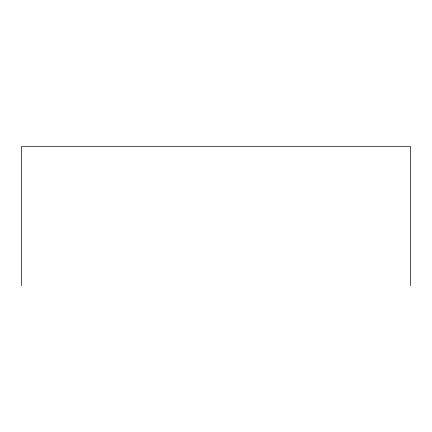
<?xml version="1.0" encoding="UTF-8"?>
<svg xmlns="http://www.w3.org/2000/svg" width="432" height="432" viewBox="0 0 432 432"><rect width="100%" height="100%" fill="white"/><g stroke="black" fill="none" stroke-linecap="round" stroke-linejoin="round"><path stroke-width="0.65" d="M410.4 285.59L410.4 146.41L21.6 146.41L21.6 285.59"/></g></svg>
